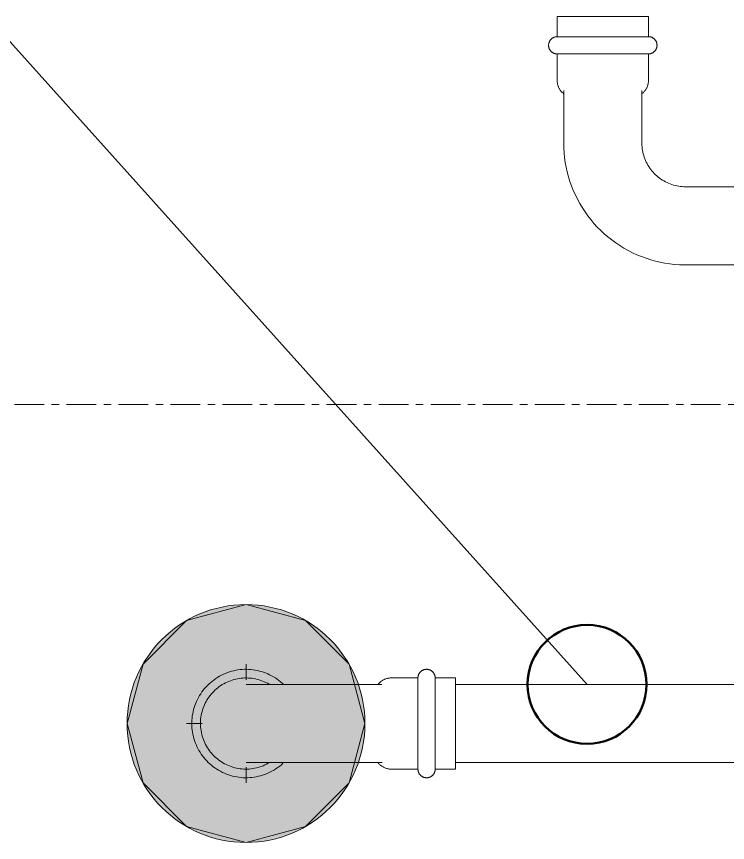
# Model space of a CAD drawing. Header units: inches. Extents: x -3679 to 241, y -496 to 1784.
# Drawn here: x -1187.48 to -1175.53, y 451.63 to 465.52 of the extents above; entities that cross this region are included whole.
import ezdxf

# ---------------------------------------------------------------- set-up
doc = ezdxf.new("R2010")
doc.units = ezdxf.units.IN
doc.header["$MEASUREMENT"] = 0
doc.linetypes.add('Grid Line', pattern=[0.875, 0.5, -0.125, 0.125, -0.125])
for name, color, linetype, lineweight in [('A-ANNO-NOTE', 250, 'Continuous', 9), ('G-ANNO-DIMS', 251, 'Continuous', 9), ('P-PIPE', 1, 'Continuous', 9), ('P-PIPE-CNTR', 1, 'Continuous', 9), ('S-GRID', 8, 'Continuous', 9)]:
    doc.layers.add(name, color=color, linetype=linetype, lineweight=lineweight)

# ---------------------------------------------------------------- blocks, each defined once
blk = doc.blocks.new('Victaulic-VicPress316-Elbow 90-45deg Style P568_P571 - Standard-V2-SECOND LEVEL')
at = {"layer": 'P-PIPE'}
for p, q in [((-3203.704, 731.097), (-3203.704, 730.203)), ((-3202.389, 730.206), (-3202.389, 731.097)), ((-3203.813, 730.051), (-3203.813, 729.6)), ((-3202.28, 729.6), (-3202.28, 730.051)), ((-3203.046, 729.6), (-3203.813, 729.6)), ((-3202.28, 729.6), (-3203.046, 729.6)), ((-3203.813, 729.309), (-3203.813, 728.97)), ((-3203.046, 729.309), (-3203.813, 729.309)), ((-3202.28, 729.309), (-3203.046, 729.309)), ((-3202.28, 728.97), (-3202.28, 729.309)), ((-3203.813, 728.97), (-3203.046, 728.97)), ((-3203.046, 728.97), (-3202.28, 728.97))]:
    blk.add_line(p, q, dxfattribs=at)
at = {"layer": 'P-PIPE', "flags": 128}
for points in [[(-3203.046, 733.402), (-3203.083, 733.401), (-3203.119, 733.399), (-3203.155, 733.395), (-3203.191, 733.39), (-3203.227, 733.384), (-3203.263, 733.376), (-3203.298, 733.366), (-3203.333, 733.356), (-3203.367, 733.344), (-3203.401, 733.33), (-3203.434, 733.315), (-3203.467, 733.299), (-3203.499, 733.281), (-3203.53, 733.263), (-3203.561, 733.243), (-3203.591, 733.222), (-3203.619, 733.199), (-3203.647, 733.176), (-3203.674, 733.151), (-3203.7, 733.125), (-3203.725, 733.099), (-3203.749, 733.071), (-3203.772, 733.043), (-3203.793, 733.013), (-3203.813, 732.983), (-3203.833, 732.952), (-3203.85, 732.92), (-3203.867, 732.887), (-3203.882, 732.854), (-3203.896, 732.82), (-3203.909, 732.786), (-3203.92, 732.751), (-3203.93, 732.716), (-3203.938, 732.681), (-3203.945, 732.645), (-3203.95, 732.609), (-3203.954, 732.573), (-3203.957, 732.536), (-3203.958, 732.5), (-3203.958, 732.463), (-3203.956, 732.427), (-3203.953, 732.391), (-3203.948, 732.354), (-3203.942, 732.318), (-3203.934, 732.283), (-3203.925, 732.247), (-3203.915, 732.212), (-3203.903, 732.178), (-3203.89, 732.144), (-3203.875, 732.11), (-3203.859, 732.078), (-3203.842, 732.045), (-3203.824, 732.014), (-3203.804, 731.983), (-3203.783, 731.953), (-3203.761, 731.924), (-3203.738, 731.896), (-3203.714, 731.869)], [(-3202.389, 731.858), (-3202.367, 731.881), (-3202.343, 731.909), (-3202.32, 731.937), (-3202.299, 731.967), (-3202.279, 731.997), (-3202.26, 732.028), (-3202.242, 732.06), (-3202.225, 732.093), (-3202.21, 732.126), (-3202.196, 732.16), (-3202.183, 732.194), (-3202.172, 732.229), (-3202.163, 732.264), (-3202.154, 732.299), (-3202.147, 732.335), (-3202.142, 732.371), (-3202.138, 732.407), (-3202.135, 732.444), (-3202.134, 732.48), (-3202.134, 732.517), (-3202.136, 732.553), (-3202.139, 732.589), (-3202.144, 732.626), (-3202.15, 732.662), (-3202.158, 732.697), (-3202.167, 732.733), (-3202.177, 732.768), (-3202.189, 732.802), (-3202.202, 732.836), (-3202.217, 732.87), (-3202.233, 732.902), (-3202.25, 732.935), (-3202.268, 732.966), (-3202.288, 732.997), (-3202.309, 733.027), (-3202.331, 733.056), (-3202.354, 733.084), (-3202.378, 733.111), (-3202.404, 733.137), (-3202.43, 733.163), (-3202.457, 733.187), (-3202.486, 733.21), (-3202.515, 733.231), (-3202.545, 733.252), (-3202.576, 733.271), (-3202.608, 733.29), (-3202.64, 733.307), (-3202.673, 733.322), (-3202.706, 733.336), (-3202.741, 733.349), (-3202.775, 733.361), (-3202.81, 733.371), (-3202.846, 733.38), (-3202.881, 733.387), (-3202.917, 733.393), (-3202.954, 733.397), (-3202.99, 733.4), (-3203.026, 733.402), (-3203.046, 733.402)], [(-3203.046, 733.257), (-3203.077, 733.256), (-3203.107, 733.254), (-3203.138, 733.251), (-3203.168, 733.247), (-3203.198, 733.241), (-3203.228, 733.235), (-3203.258, 733.227), (-3203.287, 733.218), (-3203.316, 733.207), (-3203.345, 733.196), (-3203.373, 733.183), (-3203.4, 733.17), (-3203.427, 733.155), (-3203.453, 733.139), (-3203.479, 733.123), (-3203.504, 733.105), (-3203.528, 733.086), (-3203.551, 733.066), (-3203.574, 733.046), (-3203.596, 733.024), (-3203.617, 733.002), (-3203.637, 732.978), (-3203.656, 732.954), (-3203.674, 732.93), (-3203.691, 732.904), (-3203.707, 732.878), (-3203.722, 732.851), (-3203.736, 732.824), (-3203.749, 732.796), (-3203.76, 732.768), (-3203.771, 732.739), (-3203.78, 732.71), (-3203.789, 732.68), (-3203.796, 732.65), (-3203.801, 732.62), (-3203.806, 732.59), (-3203.809, 732.559), (-3203.812, 732.529), (-3203.812, 732.498), (-3203.812, 732.468), (-3203.811, 732.437), (-3203.808, 732.406), (-3203.804, 732.376), (-3203.799, 732.346), (-3203.792, 732.316), (-3203.785, 732.286), (-3203.776, 732.257), (-3203.766, 732.228), (-3203.755, 732.199), (-3203.743, 732.171), (-3203.73, 732.143), (-3203.715, 732.116), (-3203.704, 732.096)], [(-3202.385, 732.102), (-3202.37, 732.129), (-3202.356, 732.156), (-3202.343, 732.184), (-3202.332, 732.212), (-3202.321, 732.241), (-3202.312, 732.27), (-3202.304, 732.3), (-3202.297, 732.33), (-3202.291, 732.36), (-3202.286, 732.39), (-3202.283, 732.421), (-3202.281, 732.451), (-3202.28, 732.482), (-3202.28, 732.512), (-3202.281, 732.543), (-3202.284, 732.574), (-3202.288, 732.604), (-3202.293, 732.634), (-3202.3, 732.664), (-3202.307, 732.694), (-3202.316, 732.723), (-3202.326, 732.752), (-3202.337, 732.781), (-3202.349, 732.809), (-3202.362, 732.837), (-3202.377, 732.864), (-3202.392, 732.89), (-3202.409, 732.916), (-3202.426, 732.941), (-3202.445, 732.966), (-3202.464, 732.989), (-3202.485, 733.012), (-3202.506, 733.034), (-3202.528, 733.055), (-3202.551, 733.075), (-3202.575, 733.095), (-3202.6, 733.113), (-3202.625, 733.13), (-3202.651, 733.147), (-3202.677, 733.162), (-3202.705, 733.176), (-3202.732, 733.189), (-3202.761, 733.201), (-3202.789, 733.212), (-3202.818, 733.222), (-3202.848, 733.23), (-3202.878, 733.238), (-3202.908, 733.244), (-3202.938, 733.249), (-3202.968, 733.253), (-3202.999, 733.255), (-3203.029, 733.256), (-3203.046, 733.257)], [(-3203.704, 732.49), (-3203.704, 732.489), (-3203.704, 732.486), (-3203.704, 732.48), (-3203.704, 732.472), (-3203.704, 732.462), (-3203.704, 732.45), (-3203.704, 732.436), (-3203.704, 732.419), (-3203.704, 732.401), (-3203.704, 732.38), (-3203.704, 732.357), (-3203.704, 732.333), (-3203.704, 732.306), (-3203.704, 732.277), (-3203.704, 732.247), (-3203.704, 732.214), (-3203.704, 732.18), (-3203.704, 732.144), (-3203.704, 732.107), (-3203.704, 732.068), (-3203.704, 732.027), (-3203.704, 731.985), (-3203.704, 731.941), (-3203.704, 731.896), (-3203.704, 731.85), (-3203.704, 731.802), (-3203.704, 731.754), (-3203.704, 731.704), (-3203.704, 731.653), (-3203.704, 731.602), (-3203.704, 731.549), (-3203.704, 731.496), (-3203.704, 731.443), (-3203.704, 731.388), (-3203.704, 731.334), (-3203.704, 731.279), (-3203.704, 731.223), (-3203.704, 731.168), (-3203.704, 731.112), (-3203.704, 731.097)], [(-3202.389, 731.097), (-3202.389, 731.153), (-3202.389, 731.208), (-3202.389, 731.264), (-3202.389, 731.319), (-3202.389, 731.374), (-3202.389, 731.428), (-3202.389, 731.482), (-3202.389, 731.535), (-3202.389, 731.588), (-3202.389, 731.639), (-3202.389, 731.69), (-3202.389, 731.74), (-3202.389, 731.789), (-3202.389, 731.837), (-3202.389, 731.884), (-3202.389, 731.929), (-3202.389, 731.973), (-3202.389, 732.016), (-3202.389, 732.057), (-3202.389, 732.096), (-3202.389, 732.134), (-3202.389, 732.171), (-3202.389, 732.205), (-3202.389, 732.238), (-3202.389, 732.269), (-3202.389, 732.298), (-3202.389, 732.326), (-3202.389, 732.351), (-3202.389, 732.374), (-3202.389, 732.395), (-3202.389, 732.414), (-3202.389, 732.432), (-3202.389, 732.446), (-3202.389, 732.459), (-3202.389, 732.47), (-3202.389, 732.478), (-3202.389, 732.484), (-3202.389, 732.488), (-3202.389, 732.49), (-3202.389, 732.49)], [(-3203.813, 730.051), (-3203.812, 730.062), (-3203.812, 730.073), (-3203.811, 730.084), (-3203.809, 730.094), (-3203.807, 730.105), (-3203.805, 730.116), (-3203.802, 730.126), (-3203.799, 730.137), (-3203.795, 730.147), (-3203.791, 730.157), (-3203.787, 730.167), (-3203.782, 730.177), (-3203.777, 730.186), (-3203.771, 730.196), (-3203.765, 730.205), (-3203.759, 730.214), (-3203.752, 730.222), (-3203.745, 730.231), (-3203.738, 730.239), (-3203.73, 730.246), (-3203.722, 730.254), (-3203.714, 730.261), (-3203.705, 730.268), (-3203.704, 730.269)], [(-3202.389, 730.269), (-3202.38, 730.262), (-3202.372, 730.255), (-3202.364, 730.248), (-3202.356, 730.24), (-3202.348, 730.232), (-3202.341, 730.224), (-3202.335, 730.215), (-3202.328, 730.207), (-3202.322, 730.197), (-3202.317, 730.188), (-3202.311, 730.179), (-3202.306, 730.169), (-3202.302, 730.159), (-3202.298, 730.149), (-3202.294, 730.139), (-3202.291, 730.128), (-3202.288, 730.118), (-3202.285, 730.107), (-3202.283, 730.096), (-3202.282, 730.086), (-3202.281, 730.075), (-3202.28, 730.064), (-3202.28, 730.053), (-3202.28, 730.051)], [(-3203.813, 729.309), (-3203.818, 729.309), (-3203.824, 729.309), (-3203.83, 729.31), (-3203.836, 729.31), (-3203.841, 729.311), (-3203.847, 729.313), (-3203.853, 729.314), (-3203.858, 729.316), (-3203.864, 729.318), (-3203.869, 729.32), (-3203.875, 729.322), (-3203.88, 729.325), (-3203.885, 729.328), (-3203.89, 729.331), (-3203.895, 729.334), (-3203.899, 729.337), (-3203.904, 729.341), (-3203.908, 729.345), (-3203.913, 729.349), (-3203.917, 729.353), (-3203.921, 729.357), (-3203.925, 729.361), (-3203.928, 729.366), (-3203.932, 729.371), (-3203.935, 729.375), (-3203.938, 729.38), (-3203.941, 729.385), (-3203.944, 729.391), (-3203.946, 729.396), (-3203.948, 729.401), (-3203.95, 729.407), (-3203.952, 729.412), (-3203.953, 729.418), (-3203.955, 729.424), (-3203.956, 729.429), (-3203.957, 729.435), (-3203.957, 729.441), (-3203.958, 729.447), (-3203.958, 729.452), (-3203.958, 729.458), (-3203.958, 729.464), (-3203.957, 729.47), (-3203.956, 729.476), (-3203.955, 729.481), (-3203.954, 729.487), (-3203.953, 729.493), (-3203.951, 729.498), (-3203.949, 729.504), (-3203.947, 729.509), (-3203.945, 729.515), (-3203.942, 729.52), (-3203.94, 729.525), (-3203.937, 729.53), (-3203.934, 729.535), (-3203.93, 729.54), (-3203.927, 729.544), (-3203.923, 729.549), (-3203.919, 729.553), (-3203.915, 729.557), (-3203.911, 729.561), (-3203.906, 729.565), (-3203.902, 729.569), (-3203.897, 729.572), (-3203.892, 729.576), (-3203.888, 729.579), (-3203.882, 729.582), (-3203.877, 729.584), (-3203.872, 729.587), (-3203.867, 729.589), (-3203.861, 729.591), (-3203.856, 729.593), (-3203.85, 729.595), (-3203.845, 729.596), (-3203.839, 729.597), (-3203.833, 729.598), (-3203.827, 729.599), (-3203.821, 729.599), (-3203.816, 729.599), (-3203.813, 729.6)], [(-3203.046, 729.6), (-3203.077, 729.6), (-3203.107, 729.6), (-3203.138, 729.6), (-3203.168, 729.6), (-3203.198, 729.6), (-3203.228, 729.6), (-3203.258, 729.6), (-3203.287, 729.6), (-3203.316, 729.6), (-3203.345, 729.6), (-3203.373, 729.6), (-3203.4, 729.6), (-3203.427, 729.6), (-3203.453, 729.6), (-3203.479, 729.6), (-3203.504, 729.6), (-3203.528, 729.6), (-3203.551, 729.6), (-3203.574, 729.6), (-3203.596, 729.6), (-3203.617, 729.6), (-3203.637, 729.6), (-3203.656, 729.6), (-3203.674, 729.6), (-3203.691, 729.6), (-3203.707, 729.6), (-3203.722, 729.6), (-3203.736, 729.6), (-3203.749, 729.6), (-3203.76, 729.6), (-3203.771, 729.6), (-3203.78, 729.6), (-3203.789, 729.6), (-3203.796, 729.6), (-3203.801, 729.6), (-3203.806, 729.6), (-3203.809, 729.6), (-3203.812, 729.6), (-3203.812, 729.6), (-3203.813, 729.6)], [(-3203.813, 729.6), (-3203.812, 729.6), (-3203.81, 729.6), (-3203.807, 729.6), (-3203.803, 729.6), (-3203.797, 729.6), (-3203.791, 729.6), (-3203.783, 729.6), (-3203.774, 729.6)], [(-3202.28, 729.6), (-3202.28, 729.6), (-3202.282, 729.6), (-3202.285, 729.6), (-3202.289, 729.6), (-3202.295, 729.6), (-3202.302, 729.6), (-3202.309, 729.6), (-3202.318, 729.6), (-3202.329, 729.6), (-3202.34, 729.6), (-3202.353, 729.6), (-3202.366, 729.6), (-3202.381, 729.6), (-3202.397, 729.6), (-3202.413, 729.6), (-3202.431, 729.6), (-3202.45, 729.6), (-3202.47, 729.6), (-3202.49, 729.6), (-3202.512, 729.6), (-3202.534, 729.6), (-3202.558, 729.6), (-3202.582, 729.6), (-3202.606, 729.6), (-3202.632, 729.6), (-3202.658, 729.6), (-3202.685, 729.6), (-3202.712, 729.6), (-3202.74, 729.6), (-3202.768, 729.6), (-3202.797, 729.6), (-3202.826, 729.6), (-3202.856, 729.6), (-3202.886, 729.6), (-3202.916, 729.6), (-3202.946, 729.6), (-3202.977, 729.6), (-3203.007, 729.6), (-3203.038, 729.6), (-3203.046, 729.6)], [(-3202.321, 729.6), (-3202.312, 729.6), (-3202.304, 729.6), (-3202.297, 729.6), (-3202.291, 729.6), (-3202.286, 729.6), (-3202.283, 729.6), (-3202.281, 729.6), (-3202.28, 729.6), (-3202.28, 729.6)], [(-3202.28, 729.6), (-3202.274, 729.599), (-3202.268, 729.599), (-3202.262, 729.598), (-3202.256, 729.598), (-3202.251, 729.597), (-3202.245, 729.595), (-3202.239, 729.594), (-3202.234, 729.592), (-3202.228, 729.59), (-3202.223, 729.588), (-3202.218, 729.586), (-3202.212, 729.583), (-3202.207, 729.58), (-3202.202, 729.577), (-3202.197, 729.574), (-3202.193, 729.571), (-3202.188, 729.567), (-3202.184, 729.563), (-3202.179, 729.559), (-3202.175, 729.555), (-3202.171, 729.551), (-3202.167, 729.547), (-3202.164, 729.542), (-3202.16, 729.537), (-3202.157, 729.533), (-3202.154, 729.528), (-3202.151, 729.523), (-3202.149, 729.517), (-3202.146, 729.512), (-3202.144, 729.507), (-3202.142, 729.501), (-3202.14, 729.496), (-3202.139, 729.49), (-3202.137, 729.484), (-3202.136, 729.479), (-3202.135, 729.473), (-3202.135, 729.467), (-3202.134, 729.461), (-3202.134, 729.456), (-3202.134, 729.45), (-3202.134, 729.444), (-3202.135, 729.438), (-3202.136, 729.432), (-3202.137, 729.427), (-3202.138, 729.421), (-3202.139, 729.415), (-3202.141, 729.41), (-3202.143, 729.404), (-3202.145, 729.399), (-3202.147, 729.393), (-3202.15, 729.388), (-3202.152, 729.383), (-3202.155, 729.378), (-3202.159, 729.373), (-3202.162, 729.368), (-3202.165, 729.364), (-3202.169, 729.359), (-3202.173, 729.355), (-3202.177, 729.351), (-3202.181, 729.347), (-3202.186, 729.343), (-3202.19, 729.339), (-3202.195, 729.336), (-3202.2, 729.332), (-3202.205, 729.329), (-3202.21, 729.326), (-3202.215, 729.324), (-3202.22, 729.321), (-3202.225, 729.319), (-3202.231, 729.317), (-3202.236, 729.315), (-3202.242, 729.313), (-3202.248, 729.312), (-3202.253, 729.311), (-3202.259, 729.31), (-3202.265, 729.309), (-3202.271, 729.309), (-3202.276, 729.309), (-3202.28, 729.309)], [(-3203.771, 729.309), (-3203.78, 729.309), (-3203.789, 729.309), (-3203.796, 729.309), (-3203.801, 729.309), (-3203.806, 729.309), (-3203.809, 729.309), (-3203.812, 729.309), (-3203.812, 729.309), (-3203.813, 729.309)], [(-3203.813, 729.309), (-3203.812, 729.309), (-3203.81, 729.309), (-3203.807, 729.309), (-3203.803, 729.309), (-3203.797, 729.309), (-3203.791, 729.309), (-3203.783, 729.309), (-3203.774, 729.309), (-3203.763, 729.309), (-3203.752, 729.309), (-3203.74, 729.309), (-3203.726, 729.309), (-3203.711, 729.309), (-3203.695, 729.309), (-3203.679, 729.309), (-3203.661, 729.309), (-3203.642, 729.309), (-3203.622, 729.309), (-3203.602, 729.309), (-3203.58, 729.309), (-3203.558, 729.309), (-3203.534, 729.309), (-3203.51, 729.309), (-3203.486, 729.309), (-3203.46, 729.309), (-3203.434, 729.309), (-3203.407, 729.309), (-3203.38, 729.309), (-3203.352, 729.309), (-3203.324, 729.309), (-3203.295, 729.309), (-3203.266, 729.309), (-3203.236, 729.309), (-3203.206, 729.309), (-3203.176, 729.309), (-3203.146, 729.309), (-3203.116, 729.309), (-3203.085, 729.309), (-3203.054, 729.309), (-3203.046, 729.309)], [(-3203.046, 729.309), (-3203.015, 729.309), (-3202.985, 729.309), (-3202.954, 729.309), (-3202.924, 729.309), (-3202.894, 729.309), (-3202.864, 729.309), (-3202.834, 729.309), (-3202.805, 729.309), (-3202.776, 729.309), (-3202.748, 729.309), (-3202.72, 729.309), (-3202.692, 729.309), (-3202.665, 729.309), (-3202.639, 729.309), (-3202.613, 729.309), (-3202.588, 729.309), (-3202.564, 729.309), (-3202.541, 729.309), (-3202.518, 729.309), (-3202.496, 729.309), (-3202.475, 729.309), (-3202.455, 729.309), (-3202.436, 729.309), (-3202.418, 729.309), (-3202.401, 729.309), (-3202.385, 729.309), (-3202.37, 729.309), (-3202.356, 729.309), (-3202.343, 729.309), (-3202.332, 729.309), (-3202.321, 729.309), (-3202.312, 729.309), (-3202.304, 729.309), (-3202.297, 729.309), (-3202.291, 729.309), (-3202.286, 729.309), (-3202.283, 729.309), (-3202.281, 729.309), (-3202.28, 729.309), (-3202.28, 729.309)], [(-3202.28, 729.309), (-3202.28, 729.309), (-3202.282, 729.309), (-3202.285, 729.309), (-3202.289, 729.309), (-3202.295, 729.309), (-3202.302, 729.309), (-3202.309, 729.309), (-3202.318, 729.309)]]:
    blk.add_lwpolyline(points, dxfattribs=at)
blk = doc.blocks.new('Victaulic-VicPress316-Elbow 90-45deg Style P568_P571 - Standard-V1-SECOND LEVEL')
at = {"layer": 'P-PIPE'}
for p, q in [((-0.767, 3.52), (-0.767, 3.181)), ((0.766, 3.52), (-0.767, 3.52)), ((0.766, 3.181), (0.766, 3.52)), ((-0.767, 3.181), (0.766, 3.181)), ((-0.767, 2.89), (-0.767, 2.439)), ((-0.767, 2.89), (0.766, 2.89)), ((0.766, 2.439), (0.766, 2.89)), ((-0.658, 2.278), (-0.658, 1.393)), ((0.657, 1.393), (0.657, 2.278)), ((-3.181, 0.766), (-3.52, 0.766)), ((-3.52, 0.766), (-3.52, -0.767)), ((-3.181, -0.767), (-3.181, 0.766)), ((-2.439, 0.766), (-2.89, 0.766)), ((-2.89, -0.767), (-2.89, 0.766)), ((-1.393, 0.657), (-2.278, 0.657)), ((-2.278, -0.658), (-1.393, -0.658)), ((-3.52, -0.767), (-3.181, -0.767)), ((-2.89, -0.767), (-2.439, -0.767))]:
    blk.add_line(p, q, dxfattribs=at)
at = {"layer": 'P-PIPE', "flags": 128}
for points in [[(-0.767, 2.89), (-0.772, 2.891), (-0.778, 2.891), (-0.784, 2.892), (-0.79, 2.892), (-0.795, 2.893), (-0.801, 2.895), (-0.807, 2.896), (-0.812, 2.898), (-0.818, 2.9), (-0.823, 2.902), (-0.828, 2.904), (-0.834, 2.907), (-0.839, 2.91), (-0.844, 2.913), (-0.849, 2.916), (-0.853, 2.919), (-0.858, 2.923), (-0.862, 2.927), (-0.867, 2.931), (-0.871, 2.935), (-0.875, 2.939), (-0.879, 2.943), (-0.882, 2.948), (-0.886, 2.953), (-0.889, 2.957), (-0.892, 2.962), (-0.895, 2.967), (-0.897, 2.973), (-0.9, 2.978), (-0.902, 2.983), (-0.904, 2.989), (-0.906, 2.994), (-0.907, 3), (-0.909, 3.006), (-0.91, 3.011), (-0.911, 3.017), (-0.911, 3.023), (-0.912, 3.029), (-0.912, 3.034), (-0.912, 3.04), (-0.912, 3.046), (-0.911, 3.052), (-0.91, 3.058), (-0.909, 3.063), (-0.908, 3.069), (-0.907, 3.075), (-0.905, 3.08), (-0.903, 3.086), (-0.901, 3.091), (-0.899, 3.097), (-0.896, 3.102), (-0.894, 3.107), (-0.891, 3.112), (-0.887, 3.117), (-0.884, 3.122), (-0.881, 3.126), (-0.877, 3.131), (-0.873, 3.135), (-0.869, 3.139), (-0.865, 3.143), (-0.86, 3.147), (-0.856, 3.151), (-0.851, 3.154), (-0.846, 3.158), (-0.842, 3.161), (-0.836, 3.164), (-0.831, 3.166), (-0.826, 3.169), (-0.821, 3.171), (-0.815, 3.173), (-0.81, 3.175), (-0.804, 3.177), (-0.798, 3.178), (-0.793, 3.179), (-0.787, 3.18), (-0.781, 3.181), (-0.775, 3.181), (-0.77, 3.181), (-0.767, 3.181)], [(0.766, 3.181), (0.766, 3.181), (0.764, 3.181), (0.761, 3.181), (0.757, 3.181), (0.751, 3.181), (0.745, 3.181), (0.737, 3.181), (0.728, 3.181), (0.717, 3.181), (0.706, 3.181), (0.693, 3.181), (0.68, 3.181), (0.665, 3.181), (0.649, 3.181), (0.633, 3.181), (0.615, 3.181), (0.596, 3.181), (0.576, 3.181), (0.556, 3.181), (0.534, 3.181), (0.512, 3.181), (0.488, 3.181), (0.464, 3.181), (0.44, 3.181), (0.414, 3.181), (0.388, 3.181), (0.361, 3.181), (0.334, 3.181), (0.306, 3.181), (0.278, 3.181), (0.249, 3.181), (0.22, 3.181), (0.19, 3.181), (0.16, 3.181), (0.13, 3.181), (0.1, 3.181), (0.069, 3.181), (0.039, 3.181), (0.008, 3.181), (-0.022, 3.181), (-0.053, 3.181), (-0.084, 3.181), (-0.114, 3.181), (-0.144, 3.181), (-0.174, 3.181), (-0.204, 3.181), (-0.233, 3.181), (-0.262, 3.181), (-0.291, 3.181), (-0.319, 3.181), (-0.347, 3.181), (-0.374, 3.181), (-0.4, 3.181), (-0.426, 3.181), (-0.451, 3.181), (-0.476, 3.181), (-0.499, 3.181), (-0.522, 3.181), (-0.544, 3.181), (-0.565, 3.181), (-0.585, 3.181), (-0.605, 3.181), (-0.623, 3.181), (-0.64, 3.181), (-0.657, 3.181), (-0.672, 3.181), (-0.686, 3.181), (-0.699, 3.181), (-0.711, 3.181), (-0.722, 3.181), (-0.732, 3.181), (-0.74, 3.181), (-0.748, 3.181), (-0.754, 3.181), (-0.759, 3.181), (-0.763, 3.181), (-0.765, 3.181), (-0.766, 3.181), (-0.767, 3.181)], [(-0.767, 3.181), (-0.766, 3.181), (-0.764, 3.181), (-0.761, 3.181), (-0.757, 3.181), (-0.751, 3.181), (-0.745, 3.181), (-0.737, 3.181), (-0.728, 3.181)], [(0.722, 3.181), (0.732, 3.181), (0.74, 3.181), (0.748, 3.181), (0.754, 3.181), (0.759, 3.181), (0.763, 3.181), (0.765, 3.181), (0.766, 3.181), (0.766, 3.181)], [(0.766, 3.181), (0.772, 3.181), (0.778, 3.181), (0.784, 3.18), (0.79, 3.18), (0.795, 3.179), (0.801, 3.177), (0.807, 3.176), (0.812, 3.174), (0.818, 3.172), (0.823, 3.17), (0.828, 3.168), (0.834, 3.165), (0.839, 3.162), (0.844, 3.159), (0.849, 3.156), (0.853, 3.153), (0.858, 3.149), (0.862, 3.145), (0.867, 3.141), (0.871, 3.137), (0.875, 3.133), (0.879, 3.129), (0.882, 3.124), (0.886, 3.119), (0.889, 3.115), (0.892, 3.11), (0.895, 3.105), (0.897, 3.099), (0.9, 3.094), (0.902, 3.089), (0.904, 3.083), (0.906, 3.078), (0.907, 3.072), (0.909, 3.066), (0.91, 3.061), (0.911, 3.055), (0.911, 3.049), (0.912, 3.043), (0.912, 3.038), (0.912, 3.032), (0.912, 3.026), (0.911, 3.02), (0.91, 3.014), (0.909, 3.009), (0.908, 3.003), (0.907, 2.997), (0.905, 2.992), (0.903, 2.986), (0.901, 2.981), (0.899, 2.975), (0.896, 2.97), (0.894, 2.965), (0.891, 2.96), (0.887, 2.955), (0.884, 2.95), (0.881, 2.946), (0.877, 2.941), (0.873, 2.937), (0.869, 2.933), (0.865, 2.929), (0.86, 2.925), (0.856, 2.921), (0.851, 2.918), (0.846, 2.914), (0.842, 2.911), (0.836, 2.908), (0.831, 2.906), (0.826, 2.903), (0.821, 2.901), (0.815, 2.899), (0.81, 2.897), (0.804, 2.895), (0.798, 2.894), (0.793, 2.893), (0.787, 2.892), (0.781, 2.891), (0.775, 2.891), (0.77, 2.891), (0.766, 2.89)], [(-0.767, 2.89), (-0.766, 2.89), (-0.764, 2.89), (-0.761, 2.89), (-0.757, 2.89), (-0.751, 2.89), (-0.745, 2.89), (-0.737, 2.89), (-0.728, 2.89), (-0.717, 2.89), (-0.706, 2.89), (-0.693, 2.89), (-0.68, 2.89), (-0.665, 2.89), (-0.649, 2.89), (-0.633, 2.89), (-0.615, 2.89), (-0.596, 2.89), (-0.576, 2.89), (-0.556, 2.89), (-0.534, 2.89), (-0.512, 2.89), (-0.488, 2.89), (-0.464, 2.89), (-0.44, 2.89), (-0.414, 2.89), (-0.388, 2.89), (-0.361, 2.89), (-0.334, 2.89), (-0.306, 2.89), (-0.278, 2.89), (-0.249, 2.89), (-0.22, 2.89), (-0.19, 2.89), (-0.16, 2.89), (-0.13, 2.89), (-0.1, 2.89), (-0.069, 2.89), (-0.039, 2.89), (-0.008, 2.89), (0.022, 2.89), (0.053, 2.89), (0.084, 2.89), (0.114, 2.89), (0.144, 2.89), (0.174, 2.89), (0.204, 2.89), (0.233, 2.89), (0.262, 2.89), (0.291, 2.89), (0.319, 2.89), (0.347, 2.89), (0.374, 2.89), (0.4, 2.89), (0.426, 2.89), (0.451, 2.89), (0.476, 2.89), (0.499, 2.89), (0.522, 2.89), (0.544, 2.89), (0.565, 2.89), (0.585, 2.89), (0.605, 2.89), (0.623, 2.89), (0.64, 2.89), (0.657, 2.89), (0.672, 2.89), (0.686, 2.89), (0.699, 2.89), (0.711, 2.89), (0.722, 2.89), (0.732, 2.89), (0.74, 2.89), (0.748, 2.89), (0.754, 2.89), (0.759, 2.89), (0.763, 2.89), (0.765, 2.89), (0.766, 2.89), (0.766, 2.89)], [(-0.722, 2.89), (-0.732, 2.89), (-0.74, 2.89), (-0.748, 2.89), (-0.754, 2.89), (-0.759, 2.89), (-0.763, 2.89), (-0.765, 2.89), (-0.766, 2.89), (-0.767, 2.89)], [(0.766, 2.89), (0.766, 2.89), (0.764, 2.89), (0.761, 2.89), (0.757, 2.89), (0.751, 2.89), (0.745, 2.89), (0.737, 2.89), (0.728, 2.89)], [(-0.658, 2.221), (-0.666, 2.228), (-0.674, 2.235), (-0.682, 2.242), (-0.69, 2.25), (-0.698, 2.258), (-0.705, 2.266), (-0.711, 2.275), (-0.718, 2.283), (-0.724, 2.293), (-0.729, 2.302), (-0.735, 2.311), (-0.74, 2.321), (-0.744, 2.331), (-0.748, 2.341), (-0.752, 2.351), (-0.755, 2.362), (-0.758, 2.372), (-0.761, 2.383), (-0.763, 2.394), (-0.764, 2.404), (-0.765, 2.415), (-0.766, 2.426), (-0.767, 2.437), (-0.767, 2.439)], [(0.766, 2.439), (0.766, 2.428), (0.766, 2.417), (0.765, 2.406), (0.763, 2.396), (0.761, 2.385), (0.759, 2.374), (0.756, 2.364), (0.753, 2.353), (0.749, 2.343), (0.745, 2.333), (0.741, 2.323), (0.736, 2.313), (0.73, 2.304), (0.725, 2.294), (0.719, 2.285), (0.713, 2.276), (0.706, 2.268), (0.699, 2.259), (0.692, 2.251), (0.684, 2.244), (0.676, 2.236), (0.668, 2.229), (0.659, 2.222), (0.657, 2.221)], [(-0.658, 1.393), (-0.658, 1.364), (-0.66, 1.334), (-0.663, 1.305), (-0.667, 1.276), (-0.672, 1.247), (-0.679, 1.218), (-0.686, 1.19), (-0.695, 1.162), (-0.705, 1.134), (-0.716, 1.107), (-0.728, 1.08), (-0.741, 1.053), (-0.755, 1.028), (-0.77, 1.002), (-0.786, 0.978), (-0.803, 0.954), (-0.821, 0.931), (-0.84, 0.908), (-0.86, 0.886), (-0.881, 0.865), (-0.902, 0.845), (-0.924, 0.826), (-0.947, 0.808), (-0.971, 0.79), (-0.996, 0.774), (-1.021, 0.759), (-1.046, 0.744), (-1.073, 0.731), (-1.099, 0.719), (-1.126, 0.707), (-1.154, 0.697), (-1.182, 0.688), (-1.21, 0.681), (-1.239, 0.674), (-1.268, 0.668), (-1.297, 0.664), (-1.326, 0.661), (-1.356, 0.658), (-1.385, 0.658), (-1.393, 0.657)], [(-1.393, -0.658), (-1.311, -0.656), (-1.229, -0.651), (-1.148, -0.643), (-1.066, -0.631), (-0.986, -0.617), (-0.906, -0.599), (-0.826, -0.578), (-0.748, -0.553), (-0.671, -0.526), (-0.594, -0.496), (-0.52, -0.462), (-0.446, -0.426), (-0.374, -0.386), (-0.304, -0.344), (-0.235, -0.299), (-0.168, -0.252), (-0.104, -0.201), (-0.041, -0.149), (0.02, -0.093), (0.078, -0.036), (0.134, 0.024), (0.187, 0.087), (0.238, 0.151), (0.287, 0.217), (0.332, 0.285), (0.375, 0.355), (0.415, 0.427), (0.453, 0.5), (0.487, 0.574), (0.518, 0.65), (0.546, 0.727), (0.571, 0.805), (0.593, 0.884), (0.612, 0.964), (0.628, 1.044), (0.64, 1.126), (0.649, 1.207), (0.655, 1.289), (0.657, 1.371), (0.657, 1.393)], [(-3.181, 0.766), (-3.181, 0.772), (-3.181, 0.778), (-3.18, 0.784), (-3.18, 0.79), (-3.179, 0.795), (-3.177, 0.801), (-3.176, 0.807), (-3.174, 0.812), (-3.172, 0.818), (-3.17, 0.823), (-3.168, 0.828), (-3.165, 0.834), (-3.162, 0.839), (-3.159, 0.844), (-3.156, 0.849), (-3.153, 0.853), (-3.149, 0.858), (-3.145, 0.862), (-3.141, 0.867), (-3.137, 0.871), (-3.133, 0.875), (-3.129, 0.879), (-3.124, 0.882), (-3.119, 0.886), (-3.115, 0.889), (-3.11, 0.892), (-3.105, 0.895), (-3.099, 0.897), (-3.094, 0.9), (-3.089, 0.902), (-3.083, 0.904), (-3.078, 0.906), (-3.072, 0.907), (-3.066, 0.909), (-3.061, 0.91), (-3.055, 0.911), (-3.049, 0.911), (-3.043, 0.912), (-3.038, 0.912), (-3.032, 0.912), (-3.026, 0.912), (-3.02, 0.911), (-3.014, 0.91), (-3.009, 0.909), (-3.003, 0.908), (-2.997, 0.907), (-2.992, 0.905), (-2.986, 0.903), (-2.981, 0.901), (-2.975, 0.899), (-2.97, 0.896), (-2.965, 0.894), (-2.96, 0.891), (-2.955, 0.887), (-2.95, 0.884), (-2.946, 0.881), (-2.941, 0.877), (-2.937, 0.873), (-2.933, 0.869), (-2.929, 0.865), (-2.925, 0.86), (-2.921, 0.856), (-2.918, 0.851), (-2.914, 0.846), (-2.911, 0.842), (-2.908, 0.836), (-2.906, 0.831), (-2.903, 0.826), (-2.901, 0.821), (-2.899, 0.815), (-2.897, 0.81), (-2.895, 0.804), (-2.894, 0.798), (-2.893, 0.793), (-2.892, 0.787), (-2.891, 0.781), (-2.891, 0.775), (-2.891, 0.77), (-2.89, 0.766)], [(-3.181, 0.766), (-3.181, 0.766), (-3.181, 0.764), (-3.181, 0.761), (-3.181, 0.757), (-3.181, 0.751), (-3.181, 0.745), (-3.181, 0.737), (-3.181, 0.728), (-3.181, 0.717), (-3.181, 0.706), (-3.181, 0.693), (-3.181, 0.68), (-3.181, 0.665), (-3.181, 0.649), (-3.181, 0.633), (-3.181, 0.615), (-3.181, 0.596), (-3.181, 0.576), (-3.181, 0.556), (-3.181, 0.534), (-3.181, 0.512), (-3.181, 0.488), (-3.181, 0.464), (-3.181, 0.44), (-3.181, 0.414), (-3.181, 0.388), (-3.181, 0.361), (-3.181, 0.334), (-3.181, 0.306), (-3.181, 0.278), (-3.181, 0.249), (-3.181, 0.22), (-3.181, 0.19), (-3.181, 0.16), (-3.181, 0.13), (-3.181, 0.1), (-3.181, 0.069), (-3.181, 0.039), (-3.181, 0.008), (-3.181, -0.022), (-3.181, -0.053), (-3.181, -0.084), (-3.181, -0.114), (-3.181, -0.144), (-3.181, -0.174), (-3.181, -0.204), (-3.181, -0.233), (-3.181, -0.262), (-3.181, -0.291), (-3.181, -0.319), (-3.181, -0.347), (-3.181, -0.374), (-3.181, -0.4), (-3.181, -0.426), (-3.181, -0.451), (-3.181, -0.476), (-3.181, -0.499), (-3.181, -0.522), (-3.181, -0.544), (-3.181, -0.565), (-3.181, -0.585), (-3.181, -0.605), (-3.181, -0.623), (-3.181, -0.64), (-3.181, -0.657), (-3.181, -0.672), (-3.181, -0.686), (-3.181, -0.699), (-3.181, -0.711), (-3.181, -0.722), (-3.181, -0.732), (-3.181, -0.74), (-3.181, -0.748), (-3.181, -0.754), (-3.181, -0.759), (-3.181, -0.763), (-3.181, -0.765), (-3.181, -0.766), (-3.181, -0.767)], [(-3.181, 0.722), (-3.181, 0.732), (-3.181, 0.74), (-3.181, 0.748), (-3.181, 0.754), (-3.181, 0.759), (-3.181, 0.763), (-3.181, 0.765), (-3.181, 0.766), (-3.181, 0.766)], [(-2.89, -0.767), (-2.89, -0.766), (-2.89, -0.764), (-2.89, -0.761), (-2.89, -0.757), (-2.89, -0.751), (-2.89, -0.745), (-2.89, -0.737), (-2.89, -0.728), (-2.89, -0.717), (-2.89, -0.706), (-2.89, -0.693), (-2.89, -0.68), (-2.89, -0.665), (-2.89, -0.649), (-2.89, -0.633), (-2.89, -0.615), (-2.89, -0.596), (-2.89, -0.576), (-2.89, -0.556), (-2.89, -0.534), (-2.89, -0.512), (-2.89, -0.488), (-2.89, -0.464), (-2.89, -0.44), (-2.89, -0.414), (-2.89, -0.388), (-2.89, -0.361), (-2.89, -0.334), (-2.89, -0.306), (-2.89, -0.278), (-2.89, -0.249), (-2.89, -0.22), (-2.89, -0.19), (-2.89, -0.16), (-2.89, -0.13), (-2.89, -0.1), (-2.89, -0.069), (-2.89, -0.039), (-2.89, -0.008), (-2.89, 0.022), (-2.89, 0.053), (-2.89, 0.084), (-2.89, 0.114), (-2.89, 0.144), (-2.89, 0.174), (-2.89, 0.204), (-2.89, 0.233), (-2.89, 0.262), (-2.89, 0.291), (-2.89, 0.319), (-2.89, 0.347), (-2.89, 0.374), (-2.89, 0.4), (-2.89, 0.426), (-2.89, 0.451), (-2.89, 0.476), (-2.89, 0.499), (-2.89, 0.522), (-2.89, 0.544), (-2.89, 0.565), (-2.89, 0.585), (-2.89, 0.605), (-2.89, 0.623), (-2.89, 0.64), (-2.89, 0.657), (-2.89, 0.672), (-2.89, 0.686), (-2.89, 0.699), (-2.89, 0.711), (-2.89, 0.722), (-2.89, 0.732), (-2.89, 0.74), (-2.89, 0.748), (-2.89, 0.754), (-2.89, 0.759), (-2.89, 0.763), (-2.89, 0.765), (-2.89, 0.766), (-2.89, 0.766)], [(-2.89, 0.766), (-2.89, 0.766), (-2.89, 0.764), (-2.89, 0.761), (-2.89, 0.757), (-2.89, 0.751), (-2.89, 0.745), (-2.89, 0.737), (-2.89, 0.728)], [(-2.439, 0.766), (-2.428, 0.766), (-2.417, 0.766), (-2.406, 0.765), (-2.396, 0.763), (-2.385, 0.761), (-2.374, 0.759), (-2.364, 0.756), (-2.353, 0.753), (-2.343, 0.749), (-2.333, 0.745), (-2.323, 0.741), (-2.313, 0.736), (-2.304, 0.73), (-2.294, 0.725), (-2.285, 0.719), (-2.276, 0.713), (-2.268, 0.706), (-2.259, 0.699), (-2.251, 0.692), (-2.244, 0.684), (-2.236, 0.676), (-2.229, 0.668), (-2.222, 0.659), (-2.221, 0.657)], [(-2.221, -0.658), (-2.228, -0.666), (-2.235, -0.674), (-2.242, -0.682), (-2.25, -0.69), (-2.258, -0.698), (-2.266, -0.705), (-2.275, -0.711), (-2.283, -0.718), (-2.293, -0.724), (-2.302, -0.729), (-2.311, -0.735), (-2.321, -0.74), (-2.331, -0.744), (-2.341, -0.748), (-2.351, -0.752), (-2.362, -0.755), (-2.372, -0.758), (-2.383, -0.761), (-2.394, -0.763), (-2.404, -0.764), (-2.415, -0.765), (-2.426, -0.766), (-2.437, -0.767), (-2.439, -0.767)], [(-3.181, -0.767), (-3.181, -0.766), (-3.181, -0.764), (-3.181, -0.761), (-3.181, -0.757), (-3.181, -0.751), (-3.181, -0.745), (-3.181, -0.737), (-3.181, -0.728)], [(-2.89, -0.767), (-2.891, -0.772), (-2.891, -0.778), (-2.892, -0.784), (-2.892, -0.79), (-2.893, -0.795), (-2.895, -0.801), (-2.896, -0.807), (-2.898, -0.812), (-2.9, -0.818), (-2.902, -0.823), (-2.904, -0.828), (-2.907, -0.834), (-2.91, -0.839), (-2.913, -0.844), (-2.916, -0.849), (-2.919, -0.853), (-2.923, -0.858), (-2.927, -0.862), (-2.931, -0.867), (-2.935, -0.871), (-2.939, -0.875), (-2.943, -0.879), (-2.948, -0.882), (-2.953, -0.886), (-2.957, -0.889), (-2.962, -0.892), (-2.967, -0.895), (-2.973, -0.897), (-2.978, -0.9), (-2.983, -0.902), (-2.989, -0.904), (-2.994, -0.906), (-3, -0.907), (-3.006, -0.909), (-3.011, -0.91), (-3.017, -0.911), (-3.023, -0.911), (-3.029, -0.912), (-3.034, -0.912), (-3.04, -0.912), (-3.046, -0.912), (-3.052, -0.911), (-3.058, -0.91), (-3.063, -0.909), (-3.069, -0.908), (-3.075, -0.907), (-3.08, -0.905), (-3.086, -0.903), (-3.091, -0.901), (-3.097, -0.899), (-3.102, -0.896), (-3.107, -0.894), (-3.112, -0.891), (-3.117, -0.887), (-3.122, -0.884), (-3.126, -0.881), (-3.131, -0.877), (-3.135, -0.873), (-3.139, -0.869), (-3.143, -0.865), (-3.147, -0.86), (-3.151, -0.856), (-3.154, -0.851), (-3.158, -0.846), (-3.161, -0.842), (-3.164, -0.836), (-3.166, -0.831), (-3.169, -0.826), (-3.171, -0.821), (-3.173, -0.815), (-3.175, -0.81), (-3.177, -0.804), (-3.178, -0.798), (-3.179, -0.793), (-3.18, -0.787), (-3.181, -0.781), (-3.181, -0.775), (-3.181, -0.77), (-3.181, -0.767)], [(-2.89, -0.722), (-2.89, -0.732), (-2.89, -0.74), (-2.89, -0.748), (-2.89, -0.754), (-2.89, -0.759), (-2.89, -0.763), (-2.89, -0.765), (-2.89, -0.766), (-2.89, -0.767)]]:
    blk.add_lwpolyline(points, dxfattribs=at)

msp = doc.modelspace()

# ---------------------------------------------------------------- hatches: boundary and pattern name
at = {"layer": 'A-ANNO-NOTE'}
h = msp.add_hatch(color=256, dxfattribs=at)
edge = h.paths.add_edge_path(flags=0)
edge.add_arc((-1183.625, 453.635), 2, 0, 360)
msp.add_hatch(color=256, dxfattribs=at).paths.add_polyline_path([(-1183.625, 451.635), (-1182.625, 451.903), (-1181.893, 452.635), (-1181.625, 453.635), (-1181.893, 454.635), (-1182.625, 455.367), (-1183.625, 455.635), (-1184.625, 455.367), (-1185.357, 454.635), (-1185.625, 453.635), (-1185.357, 452.635), (-1184.625, 451.903)], flags=0)

# ---------------------------------------------------------------- linework, layer by layer
for p, q in [((-1183.625, 455.635), (-1184.625, 455.367)), ((-1182.625, 455.367), (-1183.625, 455.635)), ((-1184.625, 455.367), (-1185.357, 454.635)), ((-1181.893, 454.635), (-1182.625, 455.367)), ((-1185.357, 454.635), (-1185.625, 453.635)), ((-1181.625, 453.635), (-1181.893, 454.635)), ((-1185.625, 453.635), (-1185.357, 452.635)), ((-1181.893, 452.635), (-1181.625, 453.635)), ((-1185.357, 452.635), (-1184.625, 451.903)), ((-1182.625, 451.903), (-1181.893, 452.635)), ((-1184.625, 451.903), (-1183.625, 451.635)), ((-1183.625, 451.635), (-1182.625, 451.903))]:
    msp.add_line(p, q, dxfattribs=at)
msp.add_circle((-1183.625, 453.635), 2, dxfattribs=at)
at = {"layer": 'G-ANNO-DIMS'}
msp.add_line((-1177.89, 454.293), (-1190.875, 468.752), dxfattribs=at)
at = {"layer": 'G-ANNO-DIMS', "lineweight": 50}
msp.add_circle((-1177.89, 454.293), 1, dxfattribs=at)
at = {"layer": 'P-PIPE'}
for p, q in [((-1167.121, 454.293), (-1180.105, 454.293)), ((-1180.105, 452.978), (-1167.121, 452.978))]:
    msp.add_line(p, q, dxfattribs=at)
at = {"layer": 'P-PIPE-CNTR'}
for p, q in [((-1183.625, 454.371), (-1183.625, 454.635)), ((-1184.625, 453.635), (-1184.363, 453.635)), ((-1183.625, 452.635), (-1183.625, 452.899))]:
    msp.add_line(p, q, dxfattribs=at)
at = {"layer": 'S-GRID', "linetype": 'Grid Line'}
msp.add_line((-3666.394, 459), (228, 459), dxfattribs=at)

# ---------------------------------------------------------------- block references
at = {"layer": 'P-PIPE'}
for name, p, rotation in [('Victaulic-VicPress316-Elbow 90-45deg Style P568_P571 - Standard-V1-SECOND LEVEL', (-1177.625, 462.005), 270), ('Victaulic-VicPress316-Elbow 90-45deg Style P568_P571 - Standard-V2-SECOND LEVEL', (-451.135, 3656.681), 90)]:
    msp.add_blockref(name, p, dxfattribs=dict(at, rotation=rotation))

doc.saveas('drawing.dxf')
